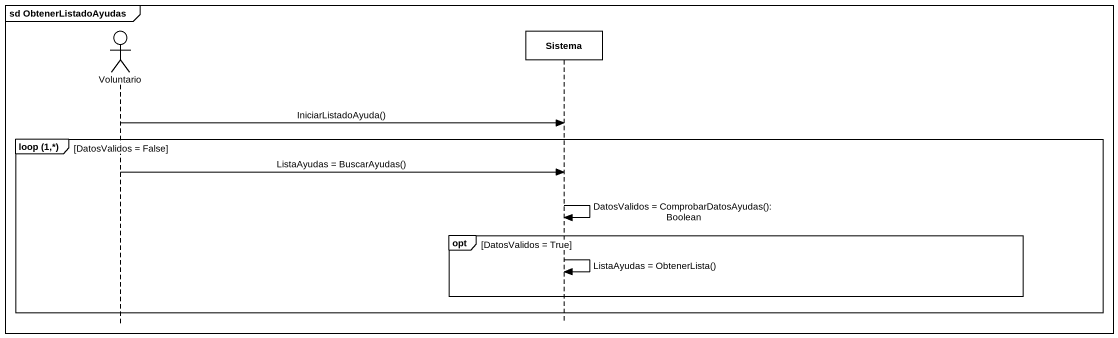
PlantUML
@startuml
mainframe sd ObtenerListadoAyudas
hide footbox
actor Voluntario
participant Sistema

Voluntario -> Sistema : IniciarListadoAyuda()
group loop (1,*) [DatosValidos = False]
  Voluntario -> Sistema : ListaAyudas = BuscarAyudas()
  Sistema -> Sistema : DatosValidos = ComprobarDatosAyudas(): Boolean
  opt DatosValidos = True
    Sistema -> Sistema : ListaAyudas = ObtenerLista()
  end
end
@enduml
